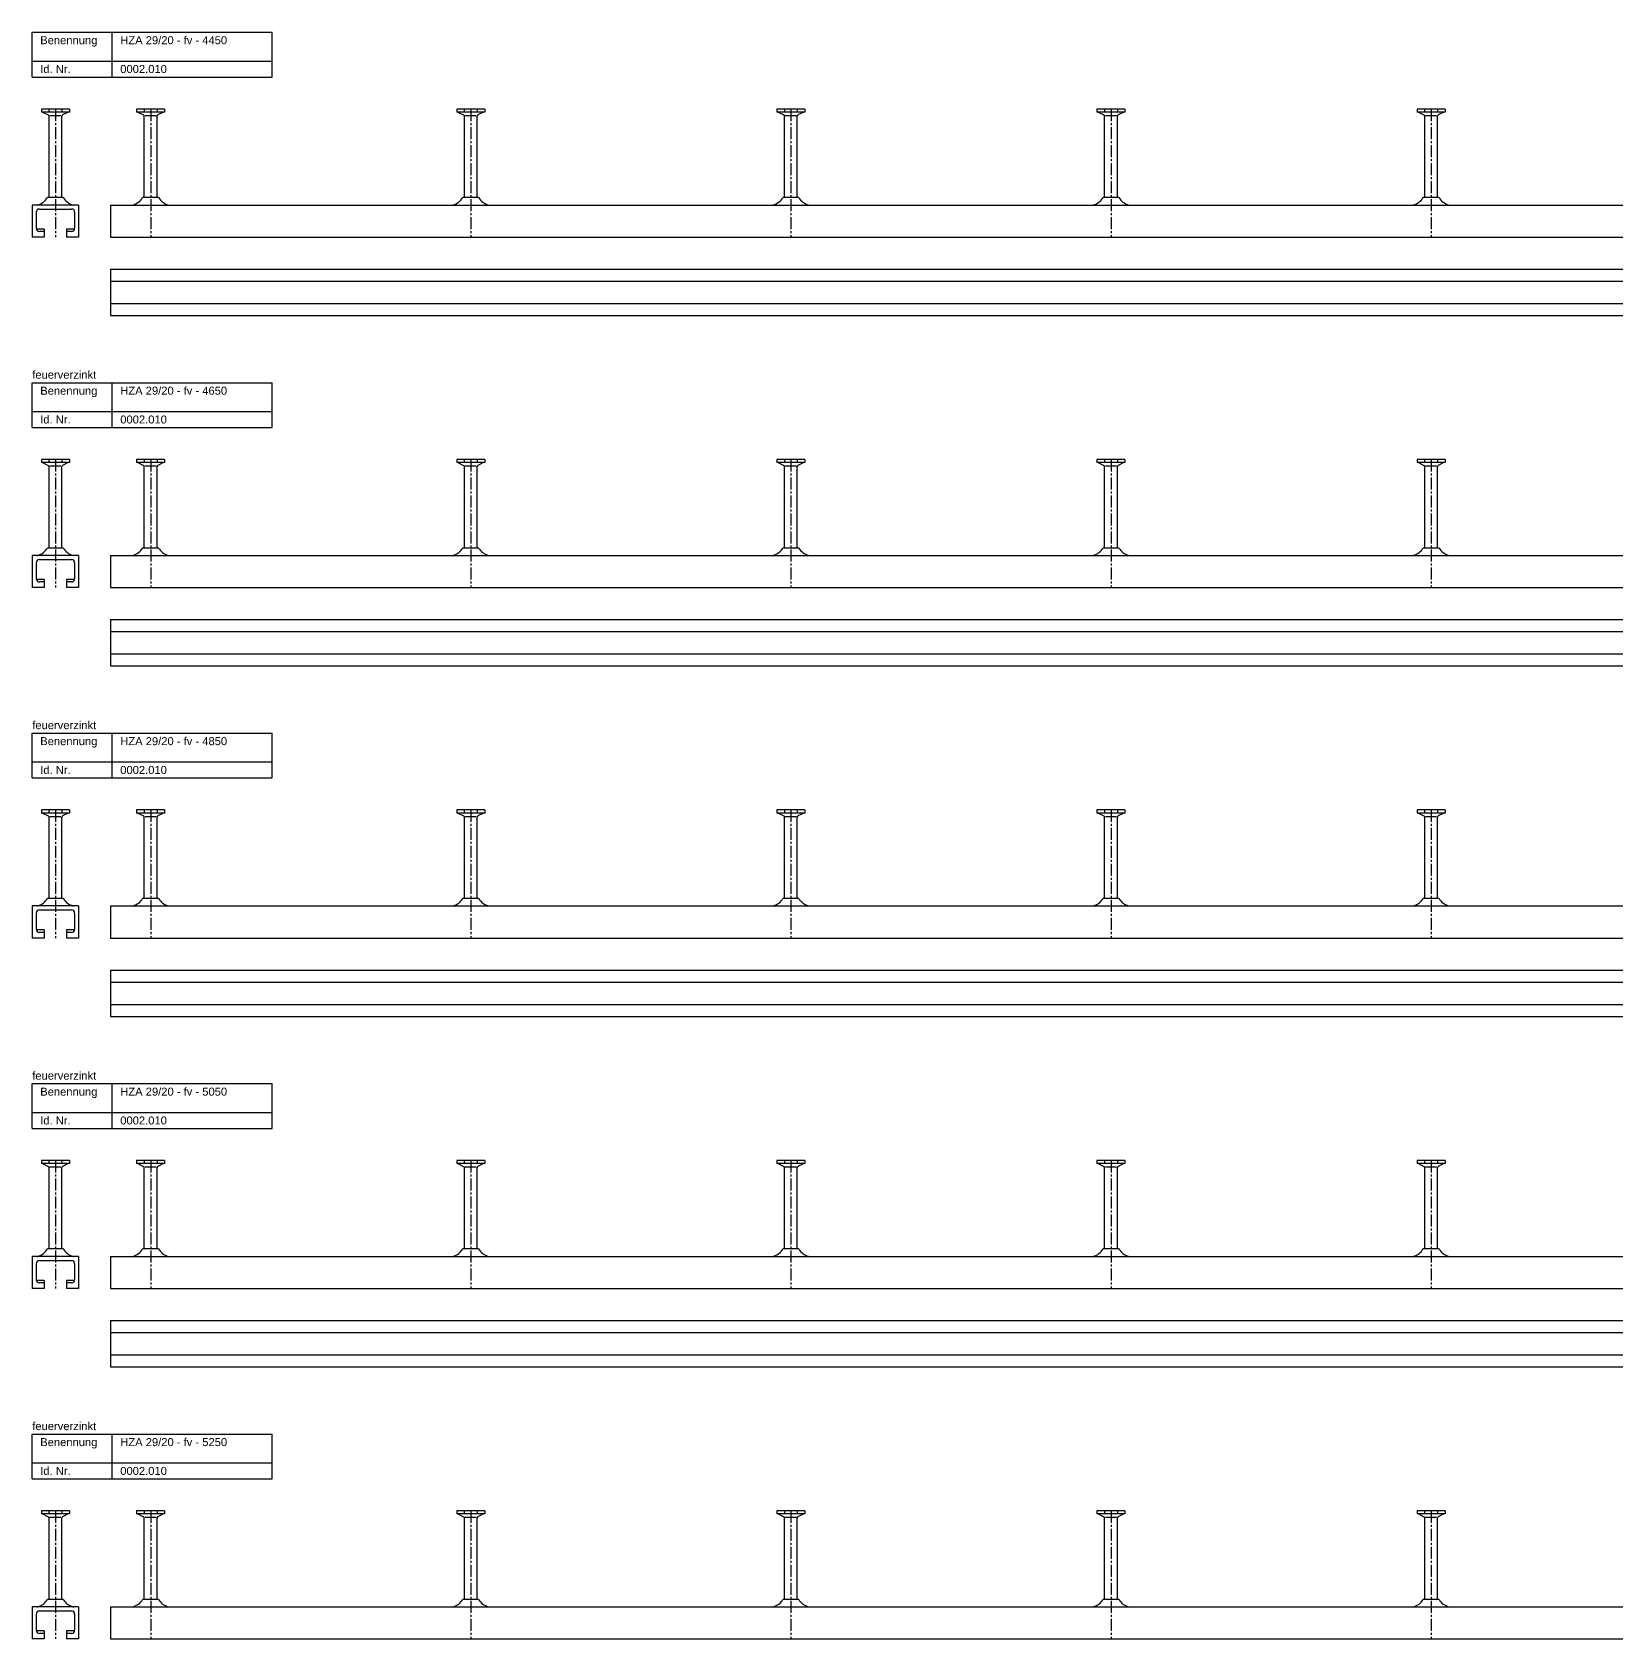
# Model space of a CAD drawing. Header units: millimetres. Extents: x -218 to 5901, y -4888 to 2743.
# Drawn here: x -218 to 772, y -3963 to -2959 of the extents above; entities that cross this region are included whole.
import ezdxf

# ---------------------------------------------------------------- set-up
doc = ezdxf.new("R2010")
doc.units = ezdxf.units.MM
doc.header["$LTSCALE"] = 10
doc.linetypes.add('MITTE2', pattern=[1.125, 0.75, -0.125, 0.125, -0.125])
doc.layers.add('HALFEN', color=2, linetype='CONTINUOUS')
doc.styles.add('ARIAL50', font='arial.ttf', dxfattribs={"height": 5})

msp = doc.modelspace()

# ---------------------------------------------------------------- linework, layer by layer
at = {"layer": 'HALFEN'}
for p, q in [((-217.7, -2958.8), (-67.7, -2958.8)), ((-217.7, -2986.8), (-217.7, -2958.8)), ((-167.7, -2986.8), (-167.7, -2958.8)), ((-67.7, -2986.8), (-67.7, -2958.8)), ((-217.7, -2976.8), (-67.7, -2976.8)), ((-217.7, -2986.8), (-67.7, -2986.8)), ((-194.5, -3006.8), (-212, -3006.8)), ((-212, -3006.8), (-212, -3008.7)), ((-194.5, -3008.7), (-212, -3008.7)), ((-211.2, -3008.7), (-207.7, -3010.5)), ((-207.3, -3006.8), (-207.3, -3008.4)), ((-207.2, -3062.1), (-207.2, -3011.2)), ((-206.7, -3010.8), (-199.8, -3010.8)), ((-199.2, -3006.8), (-199.2, -3008.4)), ((-199.2, -3062.1), (-199.2, -3011.2)), ((-195.2, -3008.7), (-198.8, -3010.5)), ((-194.5, -3006.8), (-194.5, -3008.7)), ((-135, -3006.8), (-152.5, -3006.8)), ((-152.5, -3006.8), (-152.5, -3008.7)), ((-135, -3008.7), (-152.5, -3008.7)), ((-151.7, -3008.7), (-148.2, -3010.5)), ((-147.8, -3006.8), (-147.8, -3008.4)), ((-147.7, -3062.1), (-147.7, -3011.2)), ((-147.2, -3010.8), (-140.3, -3010.8)), ((-139.7, -3006.8), (-139.7, -3008.4)), ((-139.7, -3062.1), (-139.7, -3011.2)), ((-135.7, -3008.7), (-139.3, -3010.5)), ((-135, -3006.8), (-135, -3008.7)), ((47.5, -3006.8), (47.5, -3008.7)), ((65, -3006.8), (47.5, -3006.8)), ((65, -3008.7), (47.5, -3008.7)), ((48.3, -3008.7), (51.8, -3010.5)), ((52.2, -3006.8), (52.2, -3008.4)), ((52.3, -3062.1), (52.3, -3011.2)), ((52.8, -3010.8), (59.7, -3010.8)), ((60.3, -3006.8), (60.3, -3008.4)), ((60.3, -3062.1), (60.3, -3011.2)), ((64.3, -3008.7), (60.7, -3010.5)), ((65, -3006.8), (65, -3008.7)), ((247.5, -3006.8), (247.5, -3008.7)), ((265, -3006.8), (247.5, -3006.8)), ((265, -3008.7), (247.5, -3008.7)), ((248.3, -3008.7), (251.8, -3010.5)), ((252.2, -3006.8), (252.2, -3008.4)), ((252.3, -3062.1), (252.3, -3011.2)), ((252.8, -3010.8), (259.7, -3010.8)), ((260.3, -3006.8), (260.3, -3008.4)), ((260.3, -3062.1), (260.3, -3011.2)), ((264.3, -3008.7), (260.7, -3010.5)), ((265, -3006.8), (265, -3008.7)), ((465, -3006.8), (447.5, -3006.8)), ((447.5, -3006.8), (447.5, -3008.7)), ((465, -3008.7), (447.5, -3008.7)), ((448.3, -3008.7), (451.8, -3010.5)), ((452.2, -3006.8), (452.2, -3008.4)), ((452.3, -3062.1), (452.3, -3011.2)), ((452.8, -3010.8), (459.7, -3010.8)), ((460.3, -3006.8), (460.3, -3008.4)), ((460.3, -3062.1), (460.3, -3011.2)), ((464.3, -3008.7), (460.7, -3010.5)), ((465, -3006.8), (465, -3008.7)), ((647.5, -3006.8), (647.5, -3008.7)), ((665, -3006.8), (647.5, -3006.8)), ((665, -3008.7), (647.5, -3008.7)), ((648.3, -3008.7), (651.8, -3010.5)), ((652.2, -3006.8), (652.2, -3008.4)), ((652.3, -3062.1), (652.3, -3011.2)), ((652.8, -3010.8), (659.7, -3010.8)), ((660.3, -3006.8), (660.3, -3008.4)), ((660.3, -3062.1), (660.3, -3011.2)), ((664.3, -3008.7), (660.7, -3010.5)), ((665, -3006.8), (665, -3008.7)), ((-198.3, -3062.1), (-208.2, -3062.1)), ((-138.8, -3062.1), (-148.7, -3062.1)), ((61.2, -3062.1), (51.3, -3062.1)), ((261.2, -3062.1), (251.3, -3062.1)), ((461.2, -3062.1), (451.3, -3062.1)), ((661.2, -3062.1), (651.3, -3062.1)), ((-217.7, -3066.8), (-217.7, -3086.8)), ((-188.7, -3066.8), (-217.7, -3066.8)), ((-215.2, -3071.3), (-215.2, -3081.3)), ((-213.2, -3069.3), (-193.2, -3069.3)), ((-191.2, -3071.3), (-191.2, -3081.3)), ((-188.7, -3066.8), (-188.7, -3086.8)), ((-168.7, -3066.8), (4281.3, -3066.8)), ((-168.7, -3066.8), (-168.7, -3086.8)), ((-210.2, -3081.8), (-215.2, -3081.8)), ((-210.2, -3081.8), (-210.2, -3086.8)), ((-196.2, -3081.8), (-196.2, -3086.8)), ((-191.3, -3081.8), (-196.2, -3081.8)), ((-210.2, -3086.8), (-217.7, -3086.8)), ((-210.2, -3083.3), (-213.2, -3083.3)), ((-193.2, -3083.3), (-196.2, -3083.3)), ((-188.7, -3086.8), (-196.2, -3086.8)), ((-168.7, -3086.8), (4281.3, -3086.8)), ((-168.7, -3106.8), (4281.3, -3106.8)), ((-168.7, -3106.8), (-168.7, -3135.8)), ((-168.7, -3114.3), (4281.3, -3114.3)), ((-168.7, -3128.3), (4281.3, -3128.3)), ((-168.7, -3135.8), (4281.3, -3135.8)), ((-217.7, -3177.8), (-67.7, -3177.8)), ((-217.7, -3205.8), (-217.7, -3177.8)), ((-167.7, -3205.8), (-167.7, -3177.8)), ((-67.7, -3205.8), (-67.7, -3177.8)), ((-217.7, -3195.8), (-67.7, -3195.8)), ((-217.7, -3205.8), (-67.7, -3205.8)), ((-194.5, -3225.8), (-212, -3225.8)), ((-212, -3225.8), (-212, -3227.7)), ((-194.5, -3227.7), (-212, -3227.7)), ((-211.2, -3227.7), (-207.7, -3229.5)), ((-207.3, -3225.8), (-207.3, -3227.4)), ((-207.2, -3281.1), (-207.2, -3230.2)), ((-206.7, -3229.8), (-199.8, -3229.8)), ((-199.2, -3225.8), (-199.2, -3227.4)), ((-199.2, -3281.1), (-199.2, -3230.2)), ((-195.2, -3227.7), (-198.8, -3229.5)), ((-194.5, -3225.8), (-194.5, -3227.7)), ((-135, -3225.8), (-152.5, -3225.8)), ((-152.5, -3225.8), (-152.5, -3227.7)), ((-135, -3227.7), (-152.5, -3227.7)), ((-151.7, -3227.7), (-148.2, -3229.5)), ((-147.8, -3225.8), (-147.8, -3227.4)), ((-147.7, -3281.1), (-147.7, -3230.2)), ((-147.2, -3229.8), (-140.3, -3229.8)), ((-139.7, -3225.8), (-139.7, -3227.4)), ((-139.7, -3281.1), (-139.7, -3230.2)), ((-135.7, -3227.7), (-139.3, -3229.5)), ((-135, -3225.8), (-135, -3227.7)), ((47.5, -3225.8), (47.5, -3227.7)), ((65, -3225.8), (47.5, -3225.8)), ((65, -3227.7), (47.5, -3227.7)), ((48.3, -3227.7), (51.8, -3229.5)), ((52.2, -3225.8), (52.2, -3227.4)), ((52.3, -3281.1), (52.3, -3230.2)), ((52.8, -3229.8), (59.7, -3229.8)), ((60.3, -3225.8), (60.3, -3227.4)), ((60.3, -3281.1), (60.3, -3230.2)), ((64.3, -3227.7), (60.7, -3229.5)), ((65, -3225.8), (65, -3227.7)), ((247.5, -3225.8), (247.5, -3227.7)), ((265, -3225.8), (247.5, -3225.8)), ((265, -3227.7), (247.5, -3227.7)), ((248.3, -3227.7), (251.8, -3229.5)), ((252.2, -3225.8), (252.2, -3227.4)), ((252.3, -3281.1), (252.3, -3230.2)), ((252.8, -3229.8), (259.7, -3229.8)), ((260.3, -3225.8), (260.3, -3227.4)), ((260.3, -3281.1), (260.3, -3230.2)), ((264.3, -3227.7), (260.7, -3229.5)), ((265, -3225.8), (265, -3227.7)), ((465, -3225.8), (447.5, -3225.8)), ((447.5, -3225.8), (447.5, -3227.7)), ((465, -3227.7), (447.5, -3227.7)), ((448.3, -3227.7), (451.8, -3229.5)), ((452.2, -3225.8), (452.2, -3227.4)), ((452.3, -3281.1), (452.3, -3230.2)), ((452.8, -3229.8), (459.7, -3229.8)), ((460.3, -3225.8), (460.3, -3227.4)), ((460.3, -3281.1), (460.3, -3230.2)), ((464.3, -3227.7), (460.7, -3229.5)), ((465, -3225.8), (465, -3227.7)), ((647.5, -3225.8), (647.5, -3227.7)), ((665, -3225.8), (647.5, -3225.8)), ((665, -3227.7), (647.5, -3227.7)), ((648.3, -3227.7), (651.8, -3229.5)), ((652.2, -3225.8), (652.2, -3227.4)), ((652.3, -3281.1), (652.3, -3230.2)), ((652.8, -3229.8), (659.7, -3229.8)), ((660.3, -3225.8), (660.3, -3227.4)), ((660.3, -3281.1), (660.3, -3230.2)), ((664.3, -3227.7), (660.7, -3229.5)), ((665, -3225.8), (665, -3227.7)), ((-198.3, -3281.1), (-208.2, -3281.1)), ((-138.8, -3281.1), (-148.7, -3281.1)), ((61.2, -3281.1), (51.3, -3281.1)), ((261.2, -3281.1), (251.3, -3281.1)), ((461.2, -3281.1), (451.3, -3281.1)), ((661.2, -3281.1), (651.3, -3281.1)), ((-217.7, -3285.8), (-217.7, -3305.8)), ((-188.7, -3285.8), (-217.7, -3285.8)), ((-215.2, -3290.3), (-215.2, -3300.3)), ((-213.2, -3288.3), (-193.2, -3288.3)), ((-191.2, -3290.3), (-191.2, -3300.3)), ((-188.7, -3285.8), (-188.7, -3305.8)), ((-168.7, -3285.8), (4481.3, -3285.8)), ((-168.7, -3285.8), (-168.7, -3305.8)), ((-210.2, -3300.8), (-215.2, -3300.8)), ((-210.2, -3302.3), (-213.2, -3302.3)), ((-210.2, -3300.8), (-210.2, -3305.8)), ((-196.2, -3300.8), (-196.2, -3305.8)), ((-191.3, -3300.8), (-196.2, -3300.8)), ((-193.2, -3302.3), (-196.2, -3302.3)), ((-210.2, -3305.8), (-217.7, -3305.8)), ((-188.7, -3305.8), (-196.2, -3305.8)), ((-168.7, -3305.8), (4481.3, -3305.8)), ((-168.7, -3325.8), (4481.3, -3325.8)), ((-168.7, -3325.8), (-168.7, -3354.8)), ((-168.7, -3333.3), (4481.3, -3333.3)), ((-168.7, -3347.3), (4481.3, -3347.3)), ((-168.7, -3354.8), (4481.3, -3354.8)), ((-217.7, -3396.8), (-67.7, -3396.8)), ((-217.7, -3424.8), (-217.7, -3396.8)), ((-167.7, -3424.8), (-167.7, -3396.8)), ((-67.7, -3424.8), (-67.7, -3396.8)), ((-217.7, -3414.8), (-67.7, -3414.8)), ((-217.7, -3424.8), (-67.7, -3424.8)), ((-194.5, -3444.8), (-212, -3444.8)), ((-212, -3444.8), (-212, -3446.7)), ((-194.5, -3446.7), (-212, -3446.7)), ((-211.2, -3446.7), (-207.7, -3448.5)), ((-207.3, -3444.8), (-207.3, -3446.4)), ((-207.2, -3500.1), (-207.2, -3449.2)), ((-206.7, -3448.8), (-199.8, -3448.8)), ((-199.2, -3444.8), (-199.2, -3446.4)), ((-199.2, -3500.1), (-199.2, -3449.2)), ((-195.2, -3446.7), (-198.8, -3448.5)), ((-194.5, -3444.8), (-194.5, -3446.7)), ((-135, -3444.8), (-152.5, -3444.8)), ((-152.5, -3444.8), (-152.5, -3446.7)), ((-135, -3446.7), (-152.5, -3446.7)), ((-151.7, -3446.7), (-148.2, -3448.5)), ((-147.8, -3444.8), (-147.8, -3446.4)), ((-147.7, -3500.1), (-147.7, -3449.2)), ((-147.2, -3448.8), (-140.3, -3448.8)), ((-139.7, -3444.8), (-139.7, -3446.4)), ((-139.7, -3500.1), (-139.7, -3449.2)), ((-135.7, -3446.7), (-139.3, -3448.5)), ((-135, -3444.8), (-135, -3446.7)), ((47.5, -3444.8), (47.5, -3446.7)), ((65, -3444.8), (47.5, -3444.8)), ((65, -3446.7), (47.5, -3446.7)), ((48.3, -3446.7), (51.8, -3448.5)), ((52.2, -3444.8), (52.2, -3446.4)), ((52.3, -3500.1), (52.3, -3449.2)), ((52.8, -3448.8), (59.7, -3448.8)), ((60.3, -3444.8), (60.3, -3446.4)), ((60.3, -3500.1), (60.3, -3449.2)), ((64.3, -3446.7), (60.7, -3448.5)), ((65, -3444.8), (65, -3446.7)), ((247.5, -3444.8), (247.5, -3446.7)), ((265, -3444.8), (247.5, -3444.8)), ((265, -3446.7), (247.5, -3446.7)), ((248.3, -3446.7), (251.8, -3448.5)), ((252.2, -3444.8), (252.2, -3446.4)), ((252.3, -3500.1), (252.3, -3449.2)), ((252.8, -3448.8), (259.7, -3448.8)), ((260.3, -3444.8), (260.3, -3446.4)), ((260.3, -3500.1), (260.3, -3449.2)), ((264.3, -3446.7), (260.7, -3448.5)), ((265, -3444.8), (265, -3446.7)), ((465, -3444.8), (447.5, -3444.8)), ((447.5, -3444.8), (447.5, -3446.7)), ((465, -3446.7), (447.5, -3446.7)), ((448.3, -3446.7), (451.8, -3448.5)), ((452.2, -3444.8), (452.2, -3446.4)), ((452.3, -3500.1), (452.3, -3449.2)), ((452.8, -3448.8), (459.7, -3448.8)), ((460.3, -3444.8), (460.3, -3446.4)), ((460.3, -3500.1), (460.3, -3449.2)), ((464.3, -3446.7), (460.7, -3448.5)), ((465, -3444.8), (465, -3446.7)), ((647.5, -3444.8), (647.5, -3446.7)), ((665, -3444.8), (647.5, -3444.8)), ((665, -3446.7), (647.5, -3446.7)), ((648.3, -3446.7), (651.8, -3448.5)), ((652.2, -3444.8), (652.2, -3446.4)), ((652.3, -3500.1), (652.3, -3449.2)), ((652.8, -3448.8), (659.7, -3448.8)), ((660.3, -3444.8), (660.3, -3446.4)), ((660.3, -3500.1), (660.3, -3449.2)), ((664.3, -3446.7), (660.7, -3448.5)), ((665, -3444.8), (665, -3446.7)), ((-198.3, -3500.1), (-208.2, -3500.1)), ((-138.8, -3500.1), (-148.7, -3500.1)), ((61.2, -3500.1), (51.3, -3500.1)), ((261.2, -3500.1), (251.3, -3500.1)), ((461.2, -3500.1), (451.3, -3500.1)), ((661.2, -3500.1), (651.3, -3500.1)), ((-217.7, -3504.8), (-217.7, -3524.8)), ((-188.7, -3504.8), (-217.7, -3504.8)), ((-215.2, -3509.3), (-215.2, -3519.3)), ((-213.2, -3507.3), (-193.2, -3507.3)), ((-191.2, -3509.3), (-191.2, -3519.3)), ((-188.7, -3504.8), (-188.7, -3524.8)), ((-168.7, -3504.8), (4681.3, -3504.8)), ((-168.7, -3504.8), (-168.7, -3524.8)), ((-210.2, -3519.8), (-215.2, -3519.8)), ((-210.2, -3521.3), (-213.2, -3521.3)), ((-210.2, -3519.8), (-210.2, -3524.8)), ((-196.2, -3519.8), (-196.2, -3524.8)), ((-191.3, -3519.8), (-196.2, -3519.8)), ((-193.2, -3521.3), (-196.2, -3521.3)), ((-210.2, -3524.8), (-217.7, -3524.8)), ((-188.7, -3524.8), (-196.2, -3524.8)), ((-168.7, -3524.8), (4681.3, -3524.8)), ((-168.7, -3544.8), (4681.3, -3544.8)), ((-168.7, -3544.8), (-168.7, -3573.8)), ((-168.7, -3552.3), (4681.3, -3552.3)), ((-168.7, -3566.3), (4681.3, -3566.3)), ((-168.7, -3573.8), (4681.3, -3573.8)), ((-217.7, -3615.8), (-67.7, -3615.8)), ((-217.7, -3643.8), (-217.7, -3615.8)), ((-167.7, -3643.8), (-167.7, -3615.8)), ((-67.7, -3643.8), (-67.7, -3615.8)), ((-217.7, -3633.8), (-67.7, -3633.8)), ((-217.7, -3643.8), (-67.7, -3643.8)), ((-194.5, -3663.8), (-212, -3663.8)), ((-212, -3663.8), (-212, -3665.7)), ((-207.3, -3663.8), (-207.3, -3665.4)), ((-199.2, -3663.8), (-199.2, -3665.4)), ((-194.5, -3663.8), (-194.5, -3665.7)), ((-135, -3663.8), (-152.5, -3663.8)), ((-152.5, -3663.8), (-152.5, -3665.7)), ((-147.8, -3663.8), (-147.8, -3665.4)), ((-139.7, -3663.8), (-139.7, -3665.4)), ((-135, -3663.8), (-135, -3665.7)), ((47.5, -3663.8), (47.5, -3665.7)), ((65, -3663.8), (47.5, -3663.8)), ((52.2, -3663.8), (52.2, -3665.4)), ((60.3, -3663.8), (60.3, -3665.4)), ((65, -3663.8), (65, -3665.7)), ((247.5, -3663.8), (247.5, -3665.7)), ((265, -3663.8), (247.5, -3663.8)), ((252.2, -3663.8), (252.2, -3665.4)), ((260.3, -3663.8), (260.3, -3665.4)), ((265, -3663.8), (265, -3665.7)), ((465, -3663.8), (447.5, -3663.8)), ((447.5, -3663.8), (447.5, -3665.7)), ((452.2, -3663.8), (452.2, -3665.4)), ((460.3, -3663.8), (460.3, -3665.4)), ((465, -3663.8), (465, -3665.7)), ((647.5, -3663.8), (647.5, -3665.7)), ((665, -3663.8), (647.5, -3663.8)), ((652.2, -3663.8), (652.2, -3665.4)), ((660.3, -3663.8), (660.3, -3665.4)), ((665, -3663.8), (665, -3665.7)), ((-194.5, -3665.7), (-212, -3665.7)), ((-211.2, -3665.7), (-207.7, -3667.5)), ((-207.2, -3719.1), (-207.2, -3668.2)), ((-206.7, -3667.8), (-199.8, -3667.8)), ((-199.2, -3719.1), (-199.2, -3668.2)), ((-195.2, -3665.7), (-198.8, -3667.5)), ((-135, -3665.7), (-152.5, -3665.7)), ((-151.7, -3665.7), (-148.2, -3667.5)), ((-147.7, -3719.1), (-147.7, -3668.2)), ((-147.2, -3667.8), (-140.3, -3667.8)), ((-139.7, -3719.1), (-139.7, -3668.2)), ((-135.7, -3665.7), (-139.3, -3667.5)), ((65, -3665.7), (47.5, -3665.7)), ((48.3, -3665.7), (51.8, -3667.5)), ((52.3, -3719.1), (52.3, -3668.2)), ((52.8, -3667.8), (59.7, -3667.8)), ((60.3, -3719.1), (60.3, -3668.2)), ((64.3, -3665.7), (60.7, -3667.5)), ((265, -3665.7), (247.5, -3665.7)), ((248.3, -3665.7), (251.8, -3667.5)), ((252.3, -3719.1), (252.3, -3668.2)), ((252.8, -3667.8), (259.7, -3667.8)), ((260.3, -3719.1), (260.3, -3668.2)), ((264.3, -3665.7), (260.7, -3667.5)), ((465, -3665.7), (447.5, -3665.7)), ((448.3, -3665.7), (451.8, -3667.5)), ((452.3, -3719.1), (452.3, -3668.2)), ((452.8, -3667.8), (459.7, -3667.8)), ((460.3, -3719.1), (460.3, -3668.2)), ((464.3, -3665.7), (460.7, -3667.5)), ((665, -3665.7), (647.5, -3665.7)), ((648.3, -3665.7), (651.8, -3667.5)), ((652.3, -3719.1), (652.3, -3668.2)), ((652.8, -3667.8), (659.7, -3667.8)), ((660.3, -3719.1), (660.3, -3668.2)), ((664.3, -3665.7), (660.7, -3667.5)), ((-217.7, -3723.8), (-217.7, -3743.8)), ((-188.7, -3723.8), (-217.7, -3723.8)), ((-198.3, -3719.1), (-208.2, -3719.1)), ((-188.7, -3723.8), (-188.7, -3743.8)), ((-168.7, -3723.8), (4881.3, -3723.8)), ((-168.7, -3723.8), (-168.7, -3743.8)), ((-138.8, -3719.1), (-148.7, -3719.1)), ((61.2, -3719.1), (51.3, -3719.1)), ((261.2, -3719.1), (251.3, -3719.1)), ((461.2, -3719.1), (451.3, -3719.1)), ((661.2, -3719.1), (651.3, -3719.1)), ((-215.2, -3728.3), (-215.2, -3738.3)), ((-213.2, -3726.3), (-193.2, -3726.3)), ((-191.2, -3728.3), (-191.2, -3738.3)), ((-210.2, -3743.8), (-217.7, -3743.8)), ((-210.2, -3738.8), (-215.2, -3738.8)), ((-210.2, -3740.3), (-213.2, -3740.3)), ((-210.2, -3738.8), (-210.2, -3743.8)), ((-196.2, -3738.8), (-196.2, -3743.8)), ((-191.3, -3738.8), (-196.2, -3738.8)), ((-193.2, -3740.3), (-196.2, -3740.3)), ((-188.7, -3743.8), (-196.2, -3743.8)), ((-168.7, -3743.8), (4881.3, -3743.8)), ((-168.7, -3763.8), (4881.3, -3763.8)), ((-168.7, -3763.8), (-168.7, -3792.8)), ((-168.7, -3771.3), (4881.3, -3771.3)), ((-168.7, -3785.3), (4881.3, -3785.3)), ((-168.7, -3792.8), (4881.3, -3792.8)), ((-217.7, -3834.8), (-67.7, -3834.8)), ((-217.7, -3862.8), (-217.7, -3834.8)), ((-167.7, -3862.8), (-167.7, -3834.8)), ((-67.7, -3862.8), (-67.7, -3834.8)), ((-217.7, -3852.8), (-67.7, -3852.8)), ((-217.7, -3862.8), (-67.7, -3862.8)), ((-194.5, -3882.8), (-212, -3882.8)), ((-212, -3882.8), (-212, -3884.7)), ((-194.5, -3884.7), (-212, -3884.7)), ((-211.2, -3884.7), (-207.7, -3886.5)), ((-207.3, -3882.8), (-207.3, -3884.4)), ((-199.2, -3882.8), (-199.2, -3884.4)), ((-195.2, -3884.7), (-198.8, -3886.5)), ((-194.5, -3882.8), (-194.5, -3884.7)), ((-135, -3882.8), (-152.5, -3882.8)), ((-152.5, -3882.8), (-152.5, -3884.7)), ((-135, -3884.7), (-152.5, -3884.7)), ((-151.7, -3884.7), (-148.2, -3886.5)), ((-147.8, -3882.8), (-147.8, -3884.4)), ((-139.7, -3882.8), (-139.7, -3884.4)), ((-135.7, -3884.7), (-139.3, -3886.5)), ((-135, -3882.8), (-135, -3884.7)), ((47.5, -3882.8), (47.5, -3884.7)), ((65, -3882.8), (47.5, -3882.8)), ((65, -3884.7), (47.5, -3884.7)), ((48.3, -3884.7), (51.8, -3886.5)), ((52.2, -3882.8), (52.2, -3884.4)), ((60.3, -3882.8), (60.3, -3884.4)), ((64.3, -3884.7), (60.7, -3886.5)), ((65, -3882.8), (65, -3884.7)), ((247.5, -3882.8), (247.5, -3884.7)), ((265, -3882.8), (247.5, -3882.8)), ((265, -3884.7), (247.5, -3884.7)), ((248.3, -3884.7), (251.8, -3886.5)), ((252.2, -3882.8), (252.2, -3884.4)), ((260.3, -3882.8), (260.3, -3884.4)), ((264.3, -3884.7), (260.7, -3886.5)), ((265, -3882.8), (265, -3884.7)), ((465, -3882.8), (447.5, -3882.8)), ((447.5, -3882.8), (447.5, -3884.7)), ((465, -3884.7), (447.5, -3884.7)), ((448.3, -3884.7), (451.8, -3886.5)), ((452.2, -3882.8), (452.2, -3884.4)), ((460.3, -3882.8), (460.3, -3884.4)), ((464.3, -3884.7), (460.7, -3886.5)), ((465, -3882.8), (465, -3884.7)), ((647.5, -3882.8), (647.5, -3884.7)), ((665, -3882.8), (647.5, -3882.8)), ((665, -3884.7), (647.5, -3884.7)), ((648.3, -3884.7), (651.8, -3886.5)), ((652.2, -3882.8), (652.2, -3884.4)), ((660.3, -3882.8), (660.3, -3884.4)), ((664.3, -3884.7), (660.7, -3886.5)), ((665, -3882.8), (665, -3884.7)), ((-207.2, -3938.1), (-207.2, -3887.2)), ((-206.7, -3886.8), (-199.8, -3886.8)), ((-199.2, -3938.1), (-199.2, -3887.2)), ((-147.7, -3938.1), (-147.7, -3887.2)), ((-147.2, -3886.8), (-140.3, -3886.8)), ((-139.7, -3938.1), (-139.7, -3887.2)), ((52.3, -3938.1), (52.3, -3887.2)), ((52.8, -3886.8), (59.7, -3886.8)), ((60.3, -3938.1), (60.3, -3887.2)), ((252.3, -3938.1), (252.3, -3887.2)), ((252.8, -3886.8), (259.7, -3886.8)), ((260.3, -3938.1), (260.3, -3887.2)), ((452.3, -3938.1), (452.3, -3887.2)), ((452.8, -3886.8), (459.7, -3886.8)), ((460.3, -3938.1), (460.3, -3887.2)), ((652.3, -3938.1), (652.3, -3887.2)), ((652.8, -3886.8), (659.7, -3886.8)), ((660.3, -3938.1), (660.3, -3887.2)), ((-217.7, -3942.8), (-217.7, -3962.8)), ((-188.7, -3942.8), (-217.7, -3942.8)), ((-213.2, -3945.3), (-193.2, -3945.3)), ((-198.3, -3938.1), (-208.2, -3938.1)), ((-188.7, -3942.8), (-188.7, -3962.8)), ((-168.7, -3942.8), (5081.3, -3942.8)), ((-168.7, -3942.8), (-168.7, -3962.8)), ((-138.8, -3938.1), (-148.7, -3938.1)), ((61.2, -3938.1), (51.3, -3938.1)), ((261.2, -3938.1), (251.3, -3938.1)), ((461.2, -3938.1), (451.3, -3938.1)), ((661.2, -3938.1), (651.3, -3938.1)), ((-215.2, -3947.3), (-215.2, -3957.3)), ((-191.2, -3947.3), (-191.2, -3957.3)), ((-210.2, -3962.8), (-217.7, -3962.8)), ((-210.2, -3957.8), (-215.2, -3957.8)), ((-210.2, -3959.3), (-213.2, -3959.3)), ((-210.2, -3957.8), (-210.2, -3962.8)), ((-196.2, -3957.8), (-196.2, -3962.8)), ((-191.3, -3957.8), (-196.2, -3957.8)), ((-193.2, -3959.3), (-196.2, -3959.3)), ((-188.7, -3962.8), (-196.2, -3962.8)), ((-168.7, -3962.8), (5081.3, -3962.8))]:
    msp.add_line(p, q, dxfattribs=at)
at = {"layer": 'HALFEN', "color": 1, "linetype": 'MITTE2'}
for p, q in [((-203.2, -3006.8), (-203.2, -3086.8)), ((-143.7, -3006.8), (-143.7, -3086.8)), ((56.3, -3006.8), (56.3, -3086.8)), ((256.3, -3006.8), (256.3, -3086.8)), ((456.3, -3006.8), (456.3, -3086.8)), ((656.3, -3006.8), (656.3, -3086.8)), ((-203.2, -3225.8), (-203.2, -3305.8)), ((-143.7, -3225.8), (-143.7, -3305.8)), ((56.3, -3225.8), (56.3, -3305.8)), ((256.3, -3225.8), (256.3, -3305.8)), ((456.3, -3225.8), (456.3, -3305.8)), ((656.3, -3225.8), (656.3, -3305.8)), ((-203.2, -3444.8), (-203.2, -3524.8)), ((-143.7, -3444.8), (-143.7, -3524.8)), ((56.3, -3444.8), (56.3, -3524.8)), ((256.3, -3444.8), (256.3, -3524.8)), ((456.3, -3444.8), (456.3, -3524.8)), ((656.3, -3444.8), (656.3, -3524.8)), ((-203.2, -3663.8), (-203.2, -3743.8)), ((-143.7, -3663.8), (-143.7, -3743.8)), ((56.3, -3663.8), (56.3, -3743.8)), ((256.3, -3663.8), (256.3, -3743.8)), ((456.3, -3663.8), (456.3, -3743.8)), ((656.3, -3663.8), (656.3, -3743.8)), ((-203.2, -3882.8), (-203.2, -3962.8)), ((-143.7, -3882.8), (-143.7, -3962.8)), ((56.3, -3882.8), (56.3, -3962.8)), ((256.3, -3882.8), (256.3, -3962.8)), ((456.3, -3882.8), (456.3, -3962.8)), ((656.3, -3882.8), (656.3, -3962.8))]:
    msp.add_line(p, q, dxfattribs=at)
at = {"layer": 'HALFEN'}
for centre, radius, start, end in [((-208, -3011.2), 0.8, 0, 62.3005), ((-198.4, -3011.2), 0.8, 117.6995, 180), ((-148.5, -3011.2), 0.8, 0, 62.3005), ((-138.9, -3011.2), 0.8, 117.6995, 180), ((51.5, -3011.2), 0.8, 0, 62.3005), ((61.1, -3011.2), 0.8, 117.6995, 180), ((251.5, -3011.2), 0.8, 0, 62.3005), ((261.1, -3011.2), 0.8, 117.6995, 180), ((451.5, -3011.2), 0.8, 0, 62.3005), ((461.1, -3011.2), 0.8, 117.6995, 180), ((651.5, -3011.2), 0.8, 0, 62.3005), ((661.1, -3011.2), 0.8, 117.6995, 180), ((-216.8, -3057), 10, 285.1143, 329.2679), ((-189.7, -3057), 10, 210.7321, 254.8857), ((-157.3, -3057), 10, 285.1143, 329.2679), ((-130.2, -3057), 10, 210.7321, 254.8857), ((42.7, -3057), 10, 285.1143, 329.2679), ((69.8, -3057), 10, 210.7321, 254.8857), ((242.7, -3057), 10, 285.1143, 329.2679), ((269.8, -3057), 10, 210.7321, 254.8857), ((442.7, -3057), 10, 285.1143, 329.2679), ((469.8, -3057), 10, 210.7321, 254.8857), ((642.7, -3057), 10, 285.1143, 329.2679), ((669.8, -3057), 10, 210.7321, 254.8857), ((-213.2, -3071.3), 2, 90, 180), ((-214.8, -3064.8), 2, 270, 285.1143), ((-193.2, -3071.3), 2, 0, 90), ((-191.7, -3064.8), 2, 254.8857, 270), ((-213.2, -3081.3), 2, 180, 270), ((-193.2, -3081.3), 2, 270, 0), ((-208, -3230.2), 0.8, 0, 62.3005), ((-198.4, -3230.2), 0.8, 117.6995, 180), ((-148.5, -3230.2), 0.8, 0, 62.3005), ((-138.9, -3230.2), 0.8, 117.6995, 180), ((51.5, -3230.2), 0.8, 0, 62.3005), ((61.1, -3230.2), 0.8, 117.6995, 180), ((251.5, -3230.2), 0.8, 0, 62.3005), ((261.1, -3230.2), 0.8, 117.6995, 180), ((451.5, -3230.2), 0.8, 0, 62.3005), ((461.1, -3230.2), 0.8, 117.6995, 180), ((651.5, -3230.2), 0.8, 0, 62.3005), ((661.1, -3230.2), 0.8, 117.6995, 180), ((-216.8, -3276), 10, 285.1143, 329.2679), ((-189.7, -3276), 10, 210.7321, 254.8857), ((-157.3, -3276), 10, 285.1143, 329.2679), ((-130.2, -3276), 10, 210.7321, 254.8857), ((42.7, -3276), 10, 285.1143, 329.2679), ((69.8, -3276), 10, 210.7321, 254.8857), ((242.7, -3276), 10, 285.1143, 329.2679), ((269.8, -3276), 10, 210.7321, 254.8857), ((442.7, -3276), 10, 285.1143, 329.2679), ((469.8, -3276), 10, 210.7321, 254.8857), ((642.7, -3276), 10, 285.1143, 329.2679), ((669.8, -3276), 10, 210.7321, 254.8857), ((-213.2, -3290.3), 2, 90, 180), ((-214.8, -3283.8), 2, 270, 285.1143), ((-193.2, -3290.3), 2, 0, 90), ((-191.7, -3283.8), 2, 254.8857, 270), ((-213.2, -3300.3), 2, 180, 270), ((-193.2, -3300.3), 2, 270, 0), ((-208, -3449.2), 0.8, 0, 62.3005), ((-198.4, -3449.2), 0.8, 117.6995, 180), ((-148.5, -3449.2), 0.8, 0, 62.3005), ((-138.9, -3449.2), 0.8, 117.6995, 180), ((51.5, -3449.2), 0.8, 0, 62.3005), ((61.1, -3449.2), 0.8, 117.6995, 180), ((251.5, -3449.2), 0.8, 0, 62.3005), ((261.1, -3449.2), 0.8, 117.6995, 180), ((451.5, -3449.2), 0.8, 0, 62.3005), ((461.1, -3449.2), 0.8, 117.6995, 180), ((651.5, -3449.2), 0.8, 0, 62.3005), ((661.1, -3449.2), 0.8, 117.6995, 180), ((-216.8, -3495), 10, 285.1143, 329.2679), ((-189.7, -3495), 10, 210.7321, 254.8857), ((-157.3, -3495), 10, 285.1143, 329.2679), ((-130.2, -3495), 10, 210.7321, 254.8857), ((42.7, -3495), 10, 285.1143, 329.2679), ((69.8, -3495), 10, 210.7321, 254.8857), ((242.7, -3495), 10, 285.1143, 329.2679), ((269.8, -3495), 10, 210.7321, 254.8857), ((442.7, -3495), 10, 285.1143, 329.2679), ((469.8, -3495), 10, 210.7321, 254.8857), ((642.7, -3495), 10, 285.1143, 329.2679), ((669.8, -3495), 10, 210.7321, 254.8857), ((-213.2, -3509.3), 2, 90, 180), ((-214.8, -3502.8), 2, 270, 285.1143), ((-193.2, -3509.3), 2, 0, 90), ((-191.7, -3502.8), 2, 254.8857, 270), ((-213.2, -3519.3), 2, 180, 270), ((-193.2, -3519.3), 2, 270, 0), ((-208, -3668.2), 0.8, 0, 62.3005), ((-198.4, -3668.2), 0.8, 117.6995, 180), ((-148.5, -3668.2), 0.8, 0, 62.3005), ((-138.9, -3668.2), 0.8, 117.6995, 180), ((51.5, -3668.2), 0.8, 0, 62.3005), ((61.1, -3668.2), 0.8, 117.6995, 180), ((251.5, -3668.2), 0.8, 0, 62.3005), ((261.1, -3668.2), 0.8, 117.6995, 180), ((451.5, -3668.2), 0.8, 0, 62.3005), ((461.1, -3668.2), 0.8, 117.6995, 180), ((651.5, -3668.2), 0.8, 0, 62.3005), ((661.1, -3668.2), 0.8, 117.6995, 180), ((-214.8, -3721.8), 2, 270, 285.1143), ((-216.8, -3714), 10, 285.1143, 329.2679), ((-189.7, -3714), 10, 210.7321, 254.8857), ((-191.7, -3721.8), 2, 254.8857, 270), ((-157.3, -3714), 10, 285.1143, 329.2679), ((-130.2, -3714), 10, 210.7321, 254.8857), ((42.7, -3714), 10, 285.1143, 329.2679), ((69.8, -3714), 10, 210.7321, 254.8857), ((242.7, -3714), 10, 285.1143, 329.2679), ((269.8, -3714), 10, 210.7321, 254.8857), ((442.7, -3714), 10, 285.1143, 329.2679), ((469.8, -3714), 10, 210.7321, 254.8857), ((642.7, -3714), 10, 285.1143, 329.2679), ((669.8, -3714), 10, 210.7321, 254.8857), ((-213.2, -3728.3), 2, 90, 180), ((-193.2, -3728.3), 2, 0, 90), ((-213.2, -3738.3), 2, 180, 270), ((-193.2, -3738.3), 2, 270, 0), ((-208, -3887.2), 0.8, 0, 62.3005), ((-198.4, -3887.2), 0.8, 117.6995, 180), ((-148.5, -3887.2), 0.8, 0, 62.3005), ((-138.9, -3887.2), 0.8, 117.6995, 180), ((51.5, -3887.2), 0.8, 0, 62.3005), ((61.1, -3887.2), 0.8, 117.6995, 180), ((251.5, -3887.2), 0.8, 0, 62.3005), ((261.1, -3887.2), 0.8, 117.6995, 180), ((451.5, -3887.2), 0.8, 0, 62.3005), ((461.1, -3887.2), 0.8, 117.6995, 180), ((651.5, -3887.2), 0.8, 0, 62.3005), ((661.1, -3887.2), 0.8, 117.6995, 180), ((-213.2, -3947.3), 2, 90, 180), ((-214.8, -3940.8), 2, 270, 285.1143), ((-216.8, -3933), 10, 285.1143, 329.2679), ((-189.7, -3933), 10, 210.7321, 254.8857), ((-193.2, -3947.3), 2, 0, 90), ((-191.7, -3940.8), 2, 254.8857, 270), ((-157.3, -3933), 10, 285.1143, 329.2679), ((-130.2, -3933), 10, 210.7321, 254.8857), ((42.7, -3933), 10, 285.1143, 329.2679), ((69.8, -3933), 10, 210.7321, 254.8857), ((242.7, -3933), 10, 285.1143, 329.2679), ((269.8, -3933), 10, 210.7321, 254.8857), ((442.7, -3933), 10, 285.1143, 329.2679), ((469.8, -3933), 10, 210.7321, 254.8857), ((642.7, -3933), 10, 285.1143, 329.2679), ((669.8, -3933), 10, 210.7321, 254.8857), ((-213.2, -3957.3), 2, 180, 270), ((-193.2, -3957.3), 2, 270, 0)]:
    msp.add_arc(centre, radius, start, end, dxfattribs=at)

# ---------------------------------------------------------------- texts
at = {"layer": 'HALFEN', "style": 'ARIAL50'}
for s, p in [('Benennung', (-212.7, -2966.3)), ('HZA 29/20 - fv - 4450', (-162.7, -2966.3)), ('Id. Nr.', (-212.7, -2984.3)), ('0002.010', (-162.7, -2984.3)), ('feuerverzinkt', (-217.7, -3175.3)), ('Benennung', (-212.7, -3185.3)), ('HZA 29/20 - fv - 4650', (-162.7, -3185.3)), ('Id. Nr.', (-212.7, -3203.3)), ('0002.010', (-162.7, -3203.3)), ('feuerverzinkt', (-217.7, -3394.3)), ('Benennung', (-212.7, -3404.3)), ('HZA 29/20 - fv - 4850', (-162.7, -3404.3)), ('Id. Nr.', (-212.7, -3422.3)), ('0002.010', (-162.7, -3422.3)), ('feuerverzinkt', (-217.7, -3613.3)), ('Benennung', (-212.7, -3623.3)), ('HZA 29/20 - fv - 5050', (-162.7, -3623.3)), ('Id. Nr.', (-212.7, -3641.3)), ('0002.010', (-162.7, -3641.3)), ('feuerverzinkt', (-217.7, -3832.3)), ('Benennung', (-212.7, -3842.3)), ('HZA 29/20 - fv - 5250', (-162.7, -3842.3)), ('Id. Nr.', (-212.7, -3860.3)), ('0002.010', (-162.7, -3860.3))]:
    msp.add_text(s, height=5, dxfattribs=at).set_placement(p)

doc.saveas('drawing.dxf')
